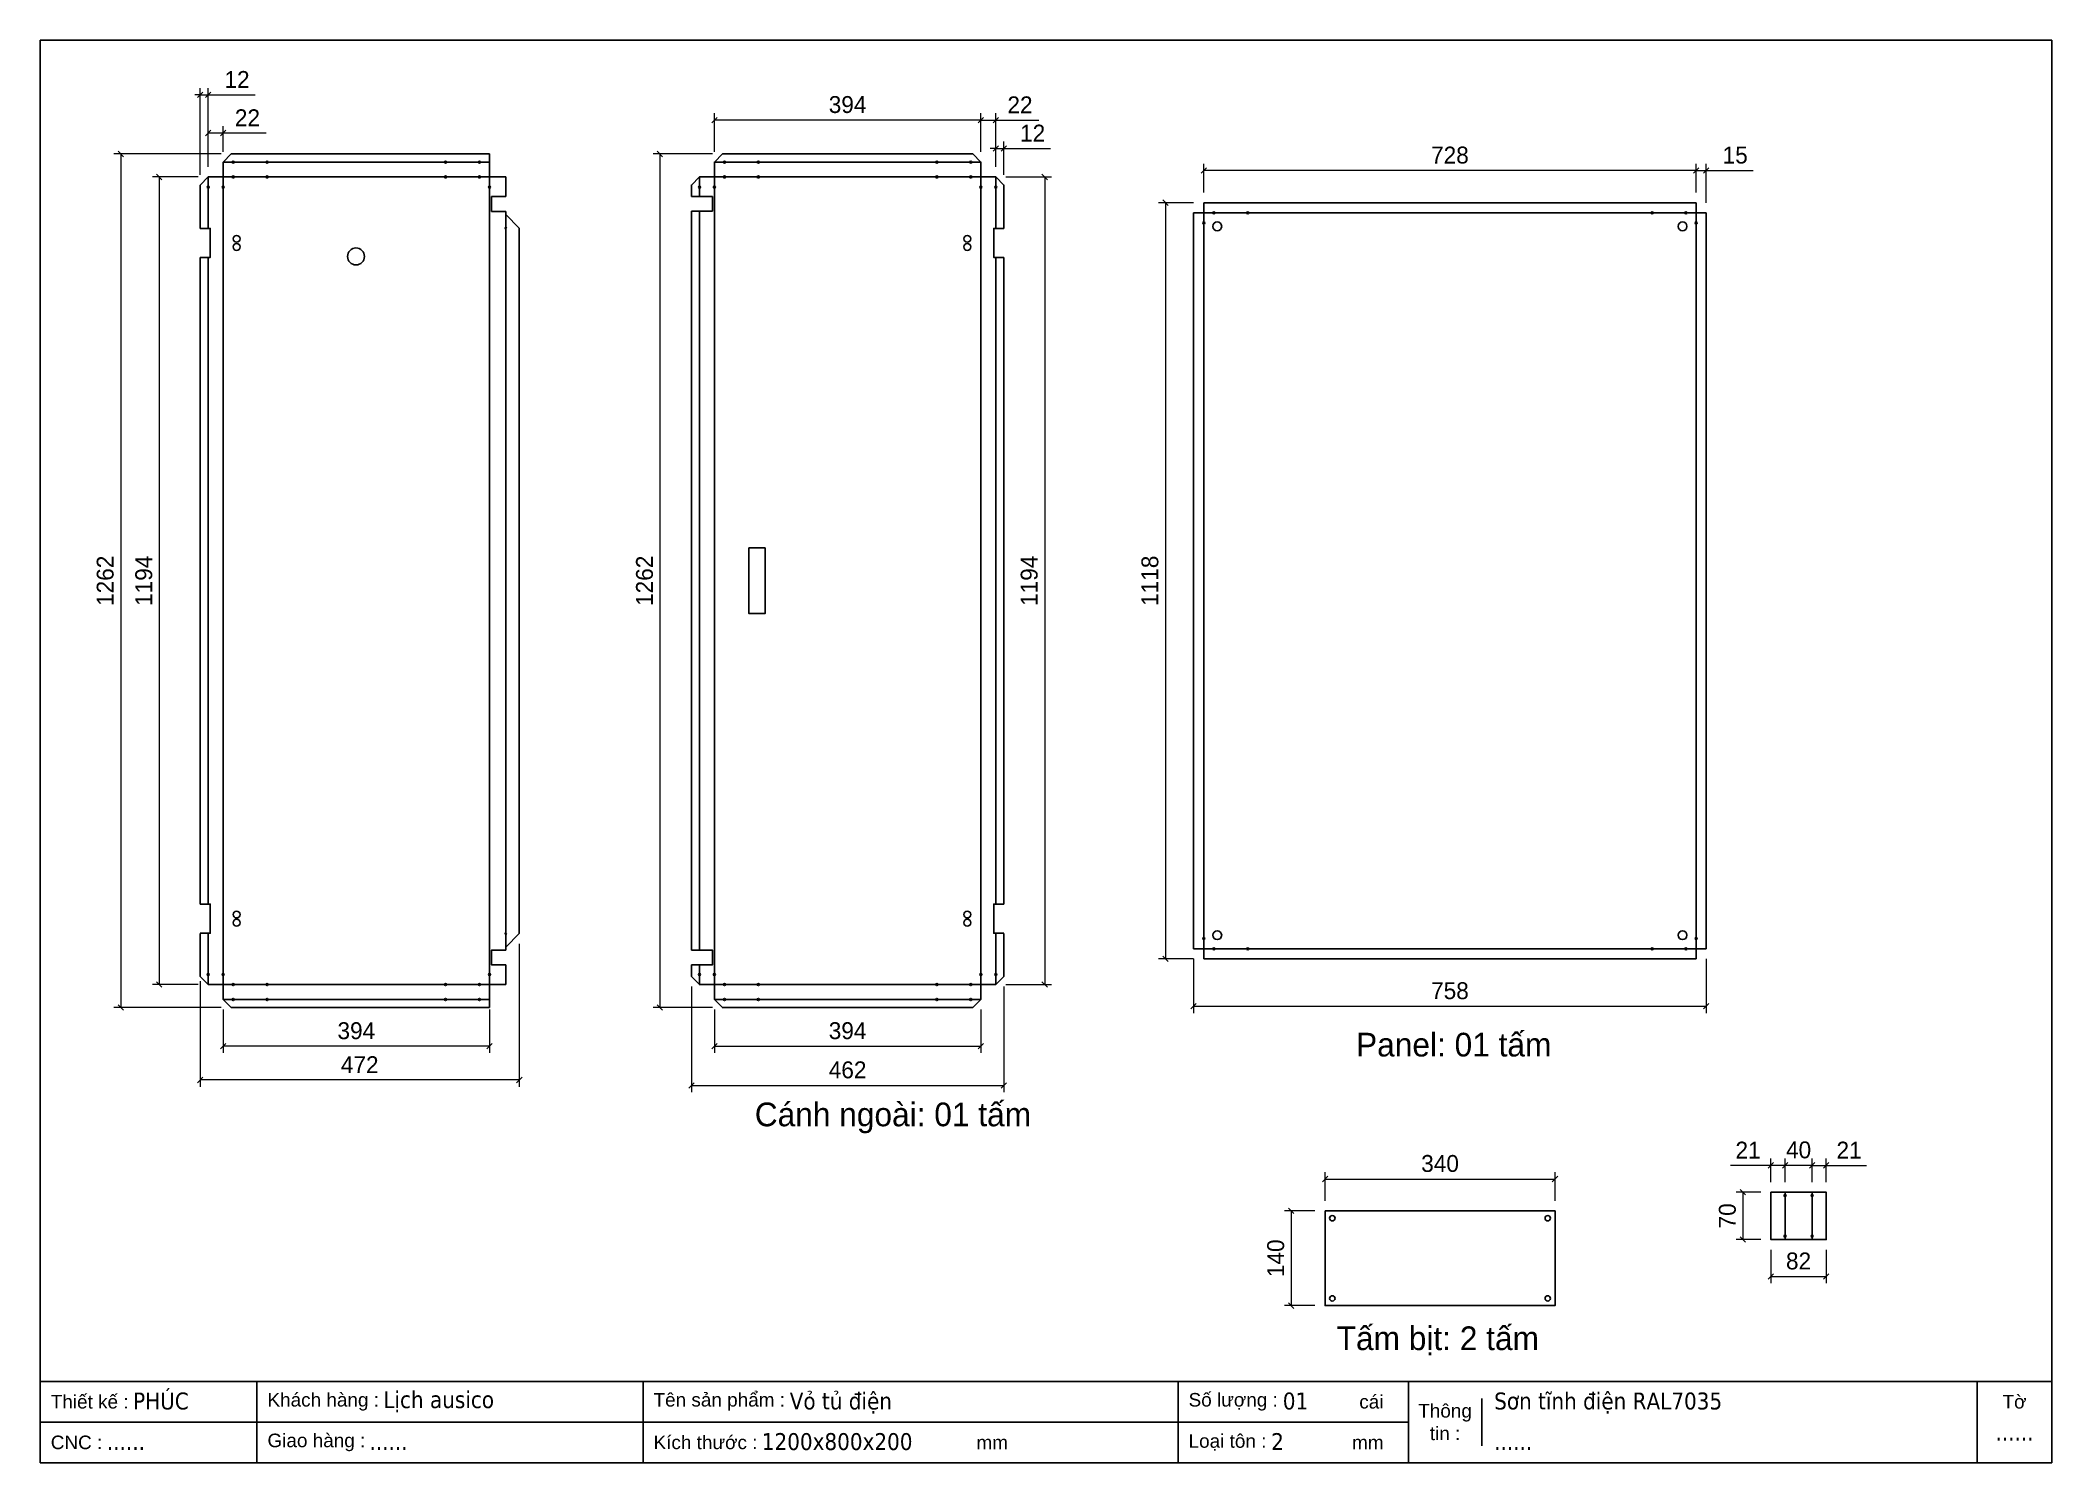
# Model space of a CAD drawing. Header units: millimetres. Extents: x 0 to 2974, y 0 to 2103.
import ezdxf
from ezdxf.enums import TextEntityAlignment as Align

# ---------------------------------------------------------------- set-up
doc = ezdxf.new("R2010")
doc.units = ezdxf.units.MM
doc.layers.add('CNC', color=7, linetype='Continuous')
doc.layers.add('DIM', color=253, linetype='Continuous')
doc.styles.add('Arial', font='arial.ttf')
doc.styles.add('Tahoma (Input Text)', font='tahoma.ttf')
doc.dimstyles.new('Dim-25', dxfattribs={"dimtxt": 25, "dimasz": 8, "dimexe": 10, "dimexo": 15, "dimgap": 10, "dimtad": 1, "dimdec": 0, "dimtxsty": 'Standard', "dimblk": 'OBLIQUE', "dimcen": 10, "dimclrd": 5, "dimclre": 5, "dimclrt": 3, "dimazin": 3, "dimtfac": 1, "dimtdec": 0, "dimtmove": 0, "dimatfit": 3, "dimldrblk": 'OBLIQUE', "dimlwd": 9, "dimlwe": 9})

# ---------------------------------------------------------------- blocks, each defined once
blk = doc.blocks.new('f3daunguoc')
at = {"layer": 'CNC', "color": 2, "lineweight": -3}
blk.add_circle((0, 0), 1.5, dxfattribs=at)
blk = doc.blocks.new('*D1')
at = {"color": 0, "linetype": 'ByBlock', "lineweight": -2}
for p, q in [((274.4, 619.8), (266.4, 611.8)), ((660.4, 611.8), (668.4, 619.8))]:
    blk.add_line(p, q, dxfattribs=at)
at = {"layer": 'Defpoints', "color": 0, "transparency": 16777216}
for p in [(270.4, 684.9), (664.4, 684.9), (270.4, 615.8)]:
    blk.add_point(p, dxfattribs=at)
at = {"layer": 'DIM', "color": 5, "lineweight": 9, "transparency": 16777216}
for p, q in [((270.4, 669.9), (270.4, 605.8)), ((664.4, 669.9), (664.4, 605.8)), ((664.4, 615.8), (270.4, 615.8))]:
    blk.add_line(p, q, dxfattribs=at)
at = {"layer": 'DIM', "color": 3, "transparency": 16777216, "insert": (467.4, 638.6), "char_height": 25, "attachment_point": 5}
blk.add_mtext('394', dxfattribs=at)
blk = doc.blocks.new('_Oblique')
at = {"color": 0, "linetype": 'ByBlock', "lineweight": -2}
blk.add_line((-0.5, -0.5), (0.5, 0.5), dxfattribs=at)
blk = doc.blocks.new('*D2')
at = {"color": 0, "linetype": 'ByBlock', "lineweight": -2}
for p, q in [((240.4, 569.9), (232.4, 561.9)), ((704.4, 561.9), (712.4, 569.9))]:
    blk.add_line(p, q, dxfattribs=at)
at = {"layer": 'Defpoints', "color": 0, "transparency": 16777216}
for p in [(708.4, 782.4), (236.4, 726.9), (236.4, 565.9)]:
    blk.add_point(p, dxfattribs=at)
at = {"layer": 'DIM', "color": 5, "lineweight": 9, "transparency": 16777216}
for p, q in [((708.4, 767.4), (708.4, 555.9)), ((236.4, 711.9), (236.4, 555.9)), ((708.4, 565.9), (236.4, 565.9))]:
    blk.add_line(p, q, dxfattribs=at)
at = {"layer": 'DIM', "color": 3, "transparency": 16777216, "insert": (472.4, 588.5), "char_height": 25, "attachment_point": 5}
blk.add_mtext('472', dxfattribs=at)
blk = doc.blocks.new('*D3')
at = {"color": 0, "linetype": 'ByBlock', "lineweight": -2}
for p, q in [((179.9, 1896.9), (171.9, 1904.9)), ((171.9, 710.9), (179.9, 702.9))]:
    blk.add_line(p, q, dxfattribs=at)
at = {"layer": 'Defpoints', "color": 0, "transparency": 16777216}
for p in [(248.4, 1900.9), (175.9, 706.9), (248.4, 706.9)]:
    blk.add_point(p, dxfattribs=at)
at = {"layer": 'DIM', "color": 5, "lineweight": 9, "transparency": 16777216}
for p, q in [((233.4, 1900.9), (165.9, 1900.9)), ((175.9, 1900.9), (175.9, 706.9)), ((233.4, 706.9), (165.9, 706.9))]:
    blk.add_line(p, q, dxfattribs=at)
at = {"layer": 'DIM', "color": 3, "transparency": 16777216, "insert": (153.2, 1303.9), "char_height": 25, "attachment_point": 5, "rotation": 90}
blk.add_mtext('1194', dxfattribs=at)
blk = doc.blocks.new('*D4')
at = {"color": 0, "linetype": 'ByBlock', "lineweight": -2}
for p, q in [((123, 1930.9), (115, 1938.9)), ((115, 676.9), (123, 668.9))]:
    blk.add_line(p, q, dxfattribs=at)
at = {"layer": 'Defpoints', "color": 0, "transparency": 16777216}
for p in [(282.4, 1934.9), (119, 672.9), (282.4, 672.9)]:
    blk.add_point(p, dxfattribs=at)
at = {"layer": 'DIM', "color": 5, "lineweight": 9, "transparency": 16777216}
for p, q in [((267.4, 1934.9), (109, 1934.9)), ((119, 1934.9), (119, 672.9)), ((267.4, 672.9), (109, 672.9))]:
    blk.add_line(p, q, dxfattribs=at)
at = {"layer": 'DIM', "color": 3, "transparency": 16777216, "insert": (96.2, 1303.9), "char_height": 25, "attachment_point": 5, "rotation": 90}
blk.add_mtext('1262', dxfattribs=at)
blk = doc.blocks.new('*D5')
at = {"color": 0, "linetype": 'ByBlock', "lineweight": -2}
for p, q in [((252.4, 1969.9), (244.4, 1961.9)), ((266.4, 1961.9), (274.4, 1969.9))]:
    blk.add_line(p, q, dxfattribs=at)
at = {"layer": 'Defpoints', "color": 0, "transparency": 16777216}
for p in [(270.4, 1965.9), (270.4, 1922.9), (248.4, 1900.9)]:
    blk.add_point(p, dxfattribs=at)
at = {"layer": 'DIM', "color": 5, "lineweight": 9, "transparency": 16777216}
for p, q in [((248.4, 1915.9), (248.4, 1975.9)), ((248.4, 1965.9), (270.4, 1965.9)), ((270.4, 1937.9), (270.4, 1975.9)), ((270.4, 1965.9), (334.3, 1965.9))]:
    blk.add_line(p, q, dxfattribs=at)
at = {"layer": 'DIM', "color": 3, "transparency": 16777216, "insert": (306.4, 1988.4), "char_height": 25, "attachment_point": 5}
blk.add_mtext('22', dxfattribs=at)
blk = doc.blocks.new('*D6')
at = {"color": 0, "linetype": 'ByBlock', "lineweight": -2}
for p, q in [((232.4, 2018.4), (240.4, 2026.4)), ((252.4, 2026.4), (244.4, 2018.4))]:
    blk.add_line(p, q, dxfattribs=at)
at = {"layer": 'Defpoints', "color": 0, "transparency": 16777216}
for p in [(248.4, 2022.4), (236.4, 1888.9), (248.4, 1900.9)]:
    blk.add_point(p, dxfattribs=at)
at = {"layer": 'DIM', "color": 5, "lineweight": 9, "transparency": 16777216}
for p, q in [((236.4, 1903.9), (236.4, 2032.4)), ((248.4, 1915.9), (248.4, 2032.4)), ((236.4, 2022.4), (228.4, 2022.4)), ((236.4, 2022.4), (248.4, 2022.4)), ((248.4, 2022.4), (317.6, 2022.4))]:
    blk.add_line(p, q, dxfattribs=at)
at = {"layer": 'DIM', "color": 3, "transparency": 16777216, "insert": (291, 2045), "char_height": 25, "attachment_point": 5}
blk.add_mtext('12', dxfattribs=at)
blk = doc.blocks.new('*D7')
at = {"color": 0, "linetype": 'ByBlock', "lineweight": -2}
for p, q in [((2623.9, 443.7), (2615.9, 435.7)), ((2636.9, 435.7), (2644.9, 443.7))]:
    blk.add_line(p, q, dxfattribs=at)
at = {"layer": 'Defpoints', "color": 0, "transparency": 16777216}
for p in [(2640.9, 439.7), (2619.9, 400), (2640.9, 400)]:
    blk.add_point(p, dxfattribs=at)
at = {"layer": 'DIM', "color": 5, "lineweight": 9, "transparency": 16777216}
for p, q in [((2619.9, 415), (2619.9, 449.7)), ((2640.9, 415), (2640.9, 449.7)), ((2619.9, 439.7), (2640.9, 439.7)), ((2640.9, 439.7), (2700.3, 439.7))]:
    blk.add_line(p, q, dxfattribs=at)
at = {"layer": 'DIM', "color": 3, "transparency": 16777216, "insert": (2674.6, 462.2), "char_height": 25, "attachment_point": 5}
blk.add_mtext('21', dxfattribs=at)
blk = doc.blocks.new('*D8')
at = {"color": 0, "linetype": 'ByBlock', "lineweight": -2}
for p, q in [((2583.9, 443.7), (2575.9, 435.7)), ((2615.9, 435.7), (2623.9, 443.7))]:
    blk.add_line(p, q, dxfattribs=at)
at = {"layer": 'Defpoints', "color": 0, "transparency": 16777216}
for p in [(2579.9, 439.7), (2579.9, 400), (2619.9, 400)]:
    blk.add_point(p, dxfattribs=at)
at = {"layer": 'DIM', "color": 5, "lineweight": 9, "transparency": 16777216}
for p, q in [((2579.9, 415), (2579.9, 449.7)), ((2619.9, 415), (2619.9, 449.7)), ((2619.9, 439.7), (2579.9, 439.7))]:
    blk.add_line(p, q, dxfattribs=at)
at = {"layer": 'DIM', "color": 3, "transparency": 16777216, "insert": (2599.9, 462.4), "char_height": 25, "attachment_point": 5}
blk.add_mtext('40', dxfattribs=at)
blk = doc.blocks.new('*D9')
at = {"color": 0, "linetype": 'ByBlock', "lineweight": -2}
for p, q in [((2562.9, 443.7), (2554.9, 435.7)), ((2575.9, 435.7), (2583.9, 443.7))]:
    blk.add_line(p, q, dxfattribs=at)
at = {"layer": 'Defpoints', "color": 0, "transparency": 16777216}
for p in [(2558.9, 439.7), (2558.9, 400), (2579.9, 400)]:
    blk.add_point(p, dxfattribs=at)
at = {"layer": 'DIM', "color": 5, "lineweight": 9, "transparency": 16777216}
for p, q in [((2558.9, 415), (2558.9, 449.7)), ((2579.9, 415), (2579.9, 449.7)), ((2558.9, 439.7), (2499.4, 439.7)), ((2579.9, 439.7), (2558.9, 439.7))]:
    blk.add_line(p, q, dxfattribs=at)
at = {"layer": 'DIM', "color": 3, "transparency": 16777216, "insert": (2525.2, 462.2), "char_height": 25, "attachment_point": 5}
blk.add_mtext('21', dxfattribs=at)
blk = doc.blocks.new('*D10')
at = {"color": 0, "linetype": 'ByBlock', "lineweight": -2}
for p, q in [((2521.5, 396), (2513.5, 404)), ((2513.5, 334), (2521.5, 326))]:
    blk.add_line(p, q, dxfattribs=at)
at = {"layer": 'Defpoints', "color": 0, "transparency": 16777216}
for p in [(2558.9, 400), (2517.5, 330), (2558.9, 330)]:
    blk.add_point(p, dxfattribs=at)
at = {"layer": 'DIM', "color": 5, "lineweight": 9, "transparency": 16777216}
for p, q in [((2543.9, 400), (2507.5, 400)), ((2517.5, 400), (2517.5, 330)), ((2543.9, 330), (2507.5, 330))]:
    blk.add_line(p, q, dxfattribs=at)
at = {"layer": 'DIM', "color": 3, "transparency": 16777216, "insert": (2494.7, 365), "char_height": 25, "attachment_point": 5, "rotation": 90}
blk.add_mtext('70', dxfattribs=at)
blk = doc.blocks.new('*D11')
at = {"color": 0, "linetype": 'ByBlock', "lineweight": -2}
for p, q in [((2562.9, 279.4), (2554.9, 271.4)), ((2636.9, 271.4), (2644.9, 279.4))]:
    blk.add_line(p, q, dxfattribs=at)
at = {"layer": 'Defpoints', "color": 0, "transparency": 16777216}
for p in [(2558.9, 330), (2640.9, 330), (2640.9, 275.4)]:
    blk.add_point(p, dxfattribs=at)
at = {"layer": 'DIM', "color": 5, "lineweight": 9, "transparency": 16777216}
for p, q in [((2558.9, 315), (2558.9, 265.4)), ((2640.9, 315), (2640.9, 265.4)), ((2558.9, 275.4), (2640.9, 275.4))]:
    blk.add_line(p, q, dxfattribs=at)
at = {"layer": 'DIM', "color": 3, "transparency": 16777216, "insert": (2599.9, 298.2), "char_height": 25, "attachment_point": 5}
blk.add_mtext('82', dxfattribs=at)
blk = doc.blocks.new('*D12')
at = {"color": 0, "linetype": 'ByBlock', "lineweight": -2}
for p, q in [((1000.8, 619.8), (992.8, 611.8)), ((1386.8, 611.8), (1394.8, 619.8))]:
    blk.add_line(p, q, dxfattribs=at)
at = {"layer": 'Defpoints', "color": 0, "transparency": 16777216}
for p in [(996.8, 684.9), (1390.8, 684.9), (1390.8, 615.8)]:
    blk.add_point(p, dxfattribs=at)
at = {"layer": 'DIM', "color": 5, "lineweight": 9, "transparency": 16777216}
for p, q in [((996.8, 669.9), (996.8, 605.8)), ((1390.8, 669.9), (1390.8, 605.8)), ((996.8, 615.8), (1390.8, 615.8))]:
    blk.add_line(p, q, dxfattribs=at)
at = {"layer": 'DIM', "color": 3, "transparency": 16777216, "insert": (1193.8, 638.6), "char_height": 25, "attachment_point": 5}
blk.add_mtext('394', dxfattribs=at)
blk = doc.blocks.new('*D13')
at = {"color": 0, "linetype": 'ByBlock', "lineweight": -2}
for p, q in [((966.8, 561.9), (958.8, 553.9)), ((1420.8, 553.9), (1428.8, 561.9))]:
    blk.add_line(p, q, dxfattribs=at)
at = {"layer": 'Defpoints', "color": 0, "transparency": 16777216}
for p in [(962.8, 718.9), (1424.8, 718.9), (1424.8, 557.9)]:
    blk.add_point(p, dxfattribs=at)
at = {"layer": 'DIM', "color": 5, "lineweight": 9, "transparency": 16777216}
for p, q in [((962.8, 703.9), (962.8, 547.9)), ((1424.8, 703.9), (1424.8, 547.9)), ((962.8, 557.9), (1424.8, 557.9))]:
    blk.add_line(p, q, dxfattribs=at)
at = {"layer": 'DIM', "color": 3, "transparency": 16777216, "insert": (1193.8, 580.7), "char_height": 25, "attachment_point": 5}
blk.add_mtext('462', dxfattribs=at)
blk = doc.blocks.new('*D14')
at = {"color": 0, "linetype": 'ByBlock', "lineweight": -2}
for p, q in [((1489.2, 1896.9), (1481.2, 1904.9)), ((1481.2, 710.9), (1489.2, 702.9))]:
    blk.add_line(p, q, dxfattribs=at)
at = {"layer": 'Defpoints', "color": 0, "transparency": 16777216}
for p in [(1412.8, 1900.9), (1412.8, 706.9), (1485.2, 706.9)]:
    blk.add_point(p, dxfattribs=at)
at = {"layer": 'DIM', "color": 5, "lineweight": 9, "transparency": 16777216}
for p, q in [((1427.8, 1900.9), (1495.2, 1900.9)), ((1485.2, 1900.9), (1485.2, 706.9)), ((1427.8, 706.9), (1495.2, 706.9))]:
    blk.add_line(p, q, dxfattribs=at)
at = {"layer": 'DIM', "color": 3, "transparency": 16777216, "insert": (1462.4, 1303.9), "char_height": 25, "attachment_point": 5, "rotation": 90}
blk.add_mtext('1194', dxfattribs=at)
blk = doc.blocks.new('*D15')
at = {"color": 0, "linetype": 'ByBlock', "lineweight": -2}
for p, q in [((1408.8, 1939.1), (1416.8, 1947.1)), ((1428.8, 1947.1), (1420.8, 1939.1))]:
    blk.add_line(p, q, dxfattribs=at)
at = {"layer": 'Defpoints', "color": 0, "ltscale": 3, "transparency": 16777216}
for p in [(1424.8, 1943.1), (1412.8, 1900.9), (1424.8, 1888.9)]:
    blk.add_point(p, dxfattribs=at)
at = {"layer": 'DIM', "color": 5, "lineweight": 9, "ltscale": 3, "transparency": 16777216}
for p, q in [((1412.8, 1943.1), (1404.8, 1943.1)), ((1412.8, 1915.9), (1412.8, 1953.1)), ((1412.8, 1943.1), (1424.8, 1943.1)), ((1424.8, 1903.9), (1424.8, 1953.1)), ((1424.8, 1943.1), (1494, 1943.1))]:
    blk.add_line(p, q, dxfattribs=at)
at = {"layer": 'DIM', "color": 3, "ltscale": 3, "transparency": 16777216, "insert": (1467.4, 1965.7), "char_height": 25, "attachment_point": 5}
blk.add_mtext('12', dxfattribs=at)
blk = doc.blocks.new('*D16')
at = {"color": 0, "linetype": 'ByBlock', "lineweight": -2}
for p, q in [((1394.8, 1989), (1386.8, 1981)), ((1408.8, 1981), (1416.8, 1989))]:
    blk.add_line(p, q, dxfattribs=at)
at = {"layer": 'Defpoints', "color": 0, "ltscale": 3, "transparency": 16777216}
for p in [(1412.8, 1985), (1390.8, 1922.9), (1412.8, 1900.9)]:
    blk.add_point(p, dxfattribs=at)
at = {"layer": 'DIM', "color": 5, "lineweight": 9, "ltscale": 3, "transparency": 16777216}
for p, q in [((1390.8, 1937.9), (1390.8, 1995)), ((1412.8, 1915.9), (1412.8, 1995)), ((1390.8, 1985), (1412.8, 1985)), ((1412.8, 1985), (1476.7, 1985))]:
    blk.add_line(p, q, dxfattribs=at)
at = {"layer": 'DIM', "color": 3, "ltscale": 3, "transparency": 16777216, "insert": (1448.7, 2007.5), "char_height": 25, "attachment_point": 5}
blk.add_mtext('22', dxfattribs=at)
blk = doc.blocks.new('*D17')
at = {"color": 0, "linetype": 'ByBlock', "lineweight": -2}
for p, q in [((1000.8, 1989), (992.8, 1981)), ((1386.8, 1981), (1394.8, 1989))]:
    blk.add_line(p, q, dxfattribs=at)
at = {"layer": 'Defpoints', "color": 0, "ltscale": 3, "transparency": 16777216}
for p in [(996.8, 1985), (996.8, 1922.9), (1390.8, 1922.9)]:
    blk.add_point(p, dxfattribs=at)
at = {"layer": 'DIM', "color": 5, "lineweight": 9, "ltscale": 3, "transparency": 16777216}
for p, q in [((996.8, 1937.9), (996.8, 1995)), ((1390.8, 1937.9), (1390.8, 1995)), ((1390.8, 1985), (996.8, 1985))]:
    blk.add_line(p, q, dxfattribs=at)
at = {"layer": 'DIM', "color": 3, "ltscale": 3, "transparency": 16777216, "insert": (1193.8, 2007.8), "char_height": 25, "attachment_point": 5}
blk.add_mtext('394', dxfattribs=at)
blk = doc.blocks.new('*D18')
at = {"color": 0, "linetype": 'ByBlock', "lineweight": -2}
for p, q in [((920.3, 1930.9), (912.3, 1938.9)), ((912.3, 676.9), (920.3, 668.9))]:
    blk.add_line(p, q, dxfattribs=at)
at = {"layer": 'Defpoints', "color": 0, "ltscale": 3, "transparency": 16777216}
for p in [(1008.8, 1934.9), (916.3, 672.9), (1008.8, 672.9)]:
    blk.add_point(p, dxfattribs=at)
at = {"layer": 'DIM', "color": 5, "lineweight": 9, "ltscale": 3, "transparency": 16777216}
for p, q in [((993.8, 1934.9), (906.3, 1934.9)), ((916.3, 1934.9), (916.3, 672.9)), ((993.8, 672.9), (906.3, 672.9))]:
    blk.add_line(p, q, dxfattribs=at)
at = {"layer": 'DIM', "color": 3, "ltscale": 3, "transparency": 16777216, "insert": (893.6, 1303.9), "char_height": 25, "attachment_point": 5, "rotation": 90}
blk.add_mtext('1262', dxfattribs=at)
blk = doc.blocks.new('*D19')
at = {"color": 0, "linetype": 'ByBlock', "lineweight": -2}
for p, q in [((1903.8, 423.5), (1895.8, 415.5)), ((2235.8, 415.5), (2243.8, 423.5))]:
    blk.add_line(p, q, dxfattribs=at)
at = {"layer": 'Defpoints', "color": 0, "ltscale": 3, "transparency": 16777216}
for p in [(2239.8, 419.5), (1899.8, 372.3), (2239.8, 372.3)]:
    blk.add_point(p, dxfattribs=at)
at = {"layer": 'DIM', "color": 5, "lineweight": 9, "ltscale": 3, "transparency": 16777216}
for p, q in [((1899.8, 387.3), (1899.8, 429.5)), ((1899.8, 419.5), (2239.8, 419.5)), ((2239.8, 387.3), (2239.8, 429.5))]:
    blk.add_line(p, q, dxfattribs=at)
at = {"layer": 'DIM', "color": 3, "ltscale": 3, "transparency": 16777216, "insert": (2069.8, 442.3), "char_height": 25, "attachment_point": 5}
blk.add_mtext('340', dxfattribs=at)
blk = doc.blocks.new('*D20')
at = {"color": 0, "linetype": 'ByBlock', "lineweight": -2}
for p, q in [((1853.7, 368.3), (1845.7, 376.3)), ((1845.7, 236.3), (1853.7, 228.3))]:
    blk.add_line(p, q, dxfattribs=at)
at = {"layer": 'Defpoints', "color": 0, "ltscale": 3, "transparency": 16777216}
for p in [(1899.8, 372.3), (1849.7, 232.3), (1899.8, 232.3)]:
    blk.add_point(p, dxfattribs=at)
at = {"layer": 'DIM', "color": 5, "lineweight": 9, "ltscale": 3, "transparency": 16777216}
for p, q in [((1884.8, 372.3), (1839.7, 372.3)), ((1849.7, 372.3), (1849.7, 232.3)), ((1884.8, 232.3), (1839.7, 232.3))]:
    blk.add_line(p, q, dxfattribs=at)
at = {"layer": 'DIM', "color": 3, "ltscale": 3, "transparency": 16777216, "insert": (1826.9, 302.3), "char_height": 25, "attachment_point": 5, "rotation": 90}
blk.add_mtext('140', dxfattribs=at)
blk = doc.blocks.new('khungtenAsean2')
at = {"color": 7}
for p, q in [((2970, -1980), (0, -1980)), ((320, -1980), (320, -2100)), ((890, -1980), (890, -2100)), ((1680, -1980), (1680, -2100)), ((2020, -1980), (2020, -2100)), ((2860, -1980), (2860, -2100)), ((2128.3, -2005), (2128.3, -2075)), ((2020, -2040), (0, -2040))]:
    blk.add_line(p, q, dxfattribs=at)
blk.add_lwpolyline([(0, 0), (2970, 0), (2970, -2100), (0, -2100)], close=True, dxfattribs=at)
at = {"color": 2, "char_height": 20, "style": 'Arial'}
for s, insert, width, attachment_point in [('  Thiết kế :', (0, -2010), 917.634, 4), ('  Khách hàng :', (320, -2010), 917.634, 4), ('  Tên sản phẩm :', (890, -2010), 917.634, 4), ('  Số lượng :', (1680, -2010), 917.634, 4), ('cái', (1947.6, -2010), 917.634, 4), ('Thông\\Ptin :', (2074.2, -2040), 108.311, 5), ('Tờ', (2915, -2010), 110, 5), ('  CNC :', (0, -2070), 917.634, 4), ('  Giao hàng :', (320, -2070), 917.634, 4), ('  Kích thước :', (890, -2070), 917.634, 4), ('mm', (1382.3, -2070), 917.634, 4), ('  Loại tôn :', (1680, -2070), 917.634, 4), ('mm', (1936.9, -2070), 917.634, 4)]:
    blk.add_mtext(s, dxfattribs=dict(at, insert=insert, width=width, attachment_point=attachment_point))
at = {"color": 1, "style": 'Tahoma (Input Text)', "flags": 8}
for tag, p in [('#01', (137.1, -2021.3)), ('#03', (506.6, -2019.3)), ('#05', (1106.6, -2021.3)), ('#07', (1834.7, -2021.3)), ('#09', (2146.7, -2021.3)), ('#02', (98.5, -2081.3)), ('#04', (486.1, -2081.3)), ('#06', (1065.3, -2081.3)), ('#08', (1817.4, -2081.3)), ('#10', (2146.7, -2081.3))]:
    blk.add_attdef(tag, p, '', height=25, dxfattribs=at)
blk.add_attdef('#11', text='', height=25, dxfattribs=at).set_placement((2915, -2067.3), align=Align.CENTER)
blk = doc.blocks.new('*D21')
at = {"color": 0, "linetype": 'ByBlock', "lineweight": -2}
for p, q in [((2444.4, 1906.3), (2452.4, 1914.3)), ((2467.4, 1914.3), (2459.4, 1906.3))]:
    blk.add_line(p, q, dxfattribs=at)
at = {"layer": 'Defpoints', "color": 0, "ltscale": 3, "transparency": 16777216}
for p in [(2463.4, 1910.3), (2448.4, 1862.9), (2463.4, 1847.9)]:
    blk.add_point(p, dxfattribs=at)
at = {"layer": 'DIM', "color": 5, "lineweight": 9, "ltscale": 3, "transparency": 16777216}
for p, q in [((2448.4, 1910.3), (2440.4, 1910.3)), ((2448.4, 1877.9), (2448.4, 1920.3)), ((2448.4, 1910.3), (2463.4, 1910.3)), ((2463.4, 1862.9), (2463.4, 1920.3)), ((2463.4, 1910.3), (2533, 1910.3))]:
    blk.add_line(p, q, dxfattribs=at)
at = {"layer": 'DIM', "color": 3, "ltscale": 3, "transparency": 16777216, "insert": (2506.2, 1933.1), "char_height": 25, "attachment_point": 5}
blk.add_mtext('15', dxfattribs=at)
blk = doc.blocks.new('*D22')
at = {"color": 0, "linetype": 'ByBlock', "lineweight": -2}
for p, q in [((1724.4, 1914.3), (1716.4, 1906.3)), ((2444.4, 1906.3), (2452.4, 1914.3))]:
    blk.add_line(p, q, dxfattribs=at)
at = {"layer": 'Defpoints', "color": 0, "ltscale": 3, "transparency": 16777216}
for p in [(1720.4, 1910.3), (1720.4, 1862.9), (2448.4, 1862.9)]:
    blk.add_point(p, dxfattribs=at)
at = {"layer": 'DIM', "color": 5, "lineweight": 9, "ltscale": 3, "transparency": 16777216}
for p, q in [((1720.4, 1877.9), (1720.4, 1920.3)), ((2448.4, 1910.3), (1720.4, 1910.3)), ((2448.4, 1877.9), (2448.4, 1920.3))]:
    blk.add_line(p, q, dxfattribs=at)
at = {"layer": 'DIM', "color": 3, "ltscale": 3, "transparency": 16777216, "insert": (2084.4, 1933.1), "char_height": 25, "attachment_point": 5}
blk.add_mtext('728', dxfattribs=at)
blk = doc.blocks.new('*D23')
at = {"color": 0, "linetype": 'ByBlock', "lineweight": -2}
for p, q in [((1667.7, 1858.9), (1659.7, 1866.9)), ((1659.7, 748.9), (1667.7, 740.9))]:
    blk.add_line(p, q, dxfattribs=at)
at = {"layer": 'Defpoints', "color": 0, "ltscale": 3, "transparency": 16777216}
for p in [(1720.4, 1862.9), (1663.7, 744.9), (1720.4, 744.9)]:
    blk.add_point(p, dxfattribs=at)
at = {"layer": 'DIM', "color": 5, "lineweight": 9, "ltscale": 3, "transparency": 16777216}
for p, q in [((1705.4, 1862.9), (1653.7, 1862.9)), ((1663.7, 1862.9), (1663.7, 744.9)), ((1705.4, 744.9), (1653.7, 744.9))]:
    blk.add_line(p, q, dxfattribs=at)
at = {"layer": 'DIM', "color": 3, "ltscale": 3, "transparency": 16777216, "insert": (1640.9, 1303.9), "char_height": 25, "attachment_point": 5, "rotation": 90}
blk.add_mtext('1118', dxfattribs=at)
blk = doc.blocks.new('*D24')
at = {"color": 0, "linetype": 'ByBlock', "lineweight": -2}
for p, q in [((1709.4, 678.9), (1701.4, 670.9)), ((2459.4, 670.9), (2467.4, 678.9))]:
    blk.add_line(p, q, dxfattribs=at)
at = {"layer": 'Defpoints', "color": 0, "ltscale": 3, "transparency": 16777216}
for p in [(1705.4, 759.9), (2463.4, 759.9), (2463.4, 674.9)]:
    blk.add_point(p, dxfattribs=at)
at = {"layer": 'DIM', "color": 5, "lineweight": 9, "ltscale": 3, "transparency": 16777216}
for p, q in [((1705.4, 744.9), (1705.4, 664.9)), ((2463.4, 744.9), (2463.4, 664.9)), ((1705.4, 674.9), (2463.4, 674.9))]:
    blk.add_line(p, q, dxfattribs=at)
at = {"layer": 'DIM', "color": 3, "ltscale": 3, "transparency": 16777216, "insert": (2084.4, 697.7), "char_height": 25, "attachment_point": 5}
blk.add_mtext('758', dxfattribs=at)

msp = doc.modelspace()

# ---------------------------------------------------------------- linework, layer by layer
at = {"color": 7}
for p, q in [((282.4, 1934.9), (270.4, 1922.9)), ((664.4, 1934.9), (282.4, 1934.9)), ((664.4, 1922.9), (664.4, 1934.9)), ((270.4, 1922.9), (270.4, 1900.9)), ((664.4, 1900.9), (664.4, 1922.9)), ((248.4, 1900.9), (236.4, 1888.9)), ((236.4, 1888.9), (236.4, 1824.9)), ((270.4, 1900.9), (248.4, 1900.9)), ((688.4, 1900.9), (664.4, 1900.9)), ((708.4, 1825.4), (688.4, 1845.4)), ((708.4, 782.4), (708.4, 1825.4)), ((236.4, 782.4), (236.4, 718.9)), ((688.4, 762.4), (708.4, 782.4)), ((236.4, 718.9), (248.4, 706.9)), ((248.4, 706.9), (270.4, 706.9)), ((270.4, 706.9), (270.4, 684.9)), ((270.4, 684.9), (282.4, 672.9)), ((664.4, 684.9), (664.4, 706.9)), ((664.4, 706.9), (688.4, 706.9)), ((664.4, 672.9), (664.4, 684.9)), ((282.4, 672.9), (664.4, 672.9)), ((2558.9, 400), (2558.9, 330)), ((2640.9, 400), (2640.9, 330))]:
    msp.add_line(p, q, dxfattribs=at)
for points in [[(962.8, 1871.9), (962.8, 1888.9), (974.8, 1900.9), (996.8, 1900.9), (996.8, 1922.9), (1008.8, 1934.9), (1378.8, 1934.9), (1390.8, 1922.9), (1390.8, 1900.9), (1412.8, 1900.9), (1424.8, 1888.9), (1424.8, 1824.9)], [(664.4, 1922.9), (270.4, 1922.9)], [(996.8, 1922.9), (1390.8, 1922.9)], [(248.4, 1900.9), (248.4, 1824.9)], [(688.4, 1871.9), (688.4, 1900.9)], [(974.8, 1871.9), (974.8, 1900.9)], [(1412.8, 1900.9), (1412.8, 1824.9)], [(688.4, 757.9), (688.4, 1849.9)], [(962.8, 757.9), (962.8, 1850.4)], [(974.8, 757.9), (974.8, 1850.4)], [(1705.4, 759.9), (1705.4, 1847.9)], [(1720.4, 1862.9), (2448.4, 1862.9)], [(2463.4, 1847.9), (2463.4, 759.9)], [(236.4, 1781.9), (236.4, 825.9)], [(248.4, 1781.9), (248.4, 825.9)], [(1412.8, 1781.9), (1412.8, 825.9)], [(1424.8, 1781.9), (1424.8, 825.9)], [(248.4, 782.9), (248.4, 706.9)], [(1424.8, 782.4), (1424.8, 718.9), (1412.8, 706.9), (1390.8, 706.9), (1390.8, 684.9), (1378.8, 672.9), (1008.8, 672.9), (996.8, 684.9), (996.8, 706.9), (974.8, 706.9), (962.8, 718.9), (962.8, 735.9)], [(1412.8, 782.9), (1412.8, 706.9)], [(2448.4, 744.9), (1720.4, 744.9)], [(688.4, 706.9), (688.4, 735.9)], [(974.8, 706.9), (974.8, 735.9)], [(270.4, 684.9), (664.4, 684.9)], [(1390.8, 684.9), (996.8, 684.9)]]:
    msp.add_lwpolyline(points, dxfattribs=at)
for points in [[(664.4, 1900.9), (270.4, 1900.9), (270.4, 706.9), (664.4, 706.9)], [(996.8, 1900.9), (1390.8, 1900.9), (1390.8, 706.9), (996.8, 706.9)], [(1720.4, 1847.9), (2448.4, 1847.9), (2448.4, 759.9), (1720.4, 759.9)], [(2558.9, 400), (2640.9, 400), (2640.9, 330), (2558.9, 330)], [(2579.9, 330), (2619.9, 330), (2619.9, 400), (2579.9, 400)]]:
    msp.add_lwpolyline(points, close=True, dxfattribs=at)
at = {"color": 2}
for points in [[(688.4, 1871.9), (667.4, 1871.9), (667.4, 1849.9), (688.4, 1849.9)], [(962.8, 1871.9), (993.8, 1871.9), (993.8, 1850.4), (962.8, 1850.4)], [(236.4, 1781.9), (251.4, 1781.9), (251.4, 1824.9), (236.4, 1824.9)], [(1424.8, 1781.9), (1409.8, 1781.9), (1409.8, 1824.9), (1424.8, 1824.9)], [(236.4, 825.9), (251.4, 825.9), (251.4, 782.9), (236.4, 782.9)], [(1424.8, 825.9), (1409.8, 825.9), (1409.8, 782.9), (1424.8, 782.9)], [(688.4, 735.9), (667.4, 735.9), (667.4, 757.9), (688.4, 757.9)], [(962.8, 735.9), (993.8, 735.9), (993.8, 757.9), (962.8, 757.9)], [(962.8, 735.9), (993.8, 735.9), (993.8, 757.9), (962.8, 757.9)]]:
    msp.add_lwpolyline(points, dxfattribs=at)
at = {"color": 2, "ltscale": 3}
for points in [[(1720.4, 1862.9), (1720.4, 1847.9), (1705.4, 1847.9)], [(2448.4, 1862.9), (2448.4, 1847.9), (2463.4, 1847.9)], [(1720.4, 744.9), (1720.4, 759.9), (1705.4, 759.9)], [(2448.4, 744.9), (2448.4, 759.9), (2463.4, 759.9)]]:
    msp.add_lwpolyline(points, dxfattribs=at)
at = {"color": 2, "linetype": 'Continuous'}
msp.add_lwpolyline([(1047.8, 1352.4), (1071.8, 1352.4), (1071.8, 1255.4), (1047.8, 1255.4)], close=True, dxfattribs=at)
at = {"color": 7, "ltscale": 3}
msp.add_lwpolyline([(1899.8, 372.3), (2239.8, 372.3), (2239.8, 232.3), (1899.8, 232.3)], close=True, dxfattribs=at)
at = {"color": 2}
for centre, radius in [((290.4, 1809.4), 5), ((688.4, 1825.4), 1), ((1370.8, 1809.4), 5), ((290.4, 1797.4), 5), ((466.9, 1783.4), 12.5), ((1370.8, 1797.4), 5), ((290.4, 810.4), 5), ((290.4, 798.4), 5), ((1370.8, 810.4), 5), ((1370.8, 798.4), 5), ((688.4, 782.4), 1)]:
    msp.add_circle(centre, radius, dxfattribs=at)
at = {"color": 2, "ltscale": 3}
for centre, radius in [((1740.4, 1827.9), 6.5), ((2428.4, 1827.9), 6.5), ((1740.4, 779.9), 6.5), ((2428.4, 779.9), 6.5), ((2579.9, 395), 1.5), ((2619.9, 395), 1.5), ((2579.9, 335), 1.5), ((2619.9, 335), 1.5)]:
    msp.add_circle(centre, radius, dxfattribs=at)
at = {"color": 7}
for centre in [(1910.5, 361.5), (2229, 361.5), (1910.5, 243), (2229, 243)]:
    msp.add_circle(centre, 4, dxfattribs=at)

# ---------------------------------------------------------------- block references
ref = msp.add_blockref('khungtenAsean2', (0, 2103), dxfattribs=dict(at, xscale=1.001444400008949, yscale=1.001444400008949, zscale=1.001444400008949))
ref.add_attrib('#11', '......', dxfattribs={"color": 1, "height": 25.04, "style": 'Tahoma (Input Text)'}).set_placement((2919.2, 32.7), align=Align.CENTER)
ref.add_attrib('#09', 'Sơn tĩnh điện RAL7035', (2149.8, 78.8), dxfattribs={"color": 1, "height": 25.036, "style": 'Tahoma (Input Text)'})
ref.add_attrib('#10', '......', (2149.8, 18.8), dxfattribs={"color": 1, "height": 25.04, "style": 'Tahoma (Input Text)'})
ref.add_attrib('#08', '2', (1820.1, 18.8), dxfattribs={"color": 1, "height": 25, "style": 'Tahoma (Input Text)'})
ref.add_attrib('#07', '01', (1837.3, 78.8), dxfattribs={"color": 1, "height": 25.04, "style": 'Tahoma (Input Text)'})
ref.add_attrib('#06', '1200x800x200', (1066.9, 18.8), dxfattribs={"color": 1, "height": 25.036, "style": 'Tahoma (Input Text)'})
ref.add_attrib('#05', 'Vỏ tủ điện', (1108.2, 78.8), dxfattribs={"color": 1, "height": 25.04, "style": 'Tahoma (Input Text)'})
ref.add_attrib('#04', '......', (486.8, 18.8), dxfattribs={"color": 1, "height": 25.04, "style": 'Tahoma (Input Text)'})
ref.add_attrib('#03', 'Lịch ausico', (507.3, 80.8), dxfattribs={"color": 1, "height": 25.036, "style": 'Tahoma (Input Text)'})
ref.add_attrib('#02', '......', (98.6, 18.8), dxfattribs={"color": 1, "height": 25.04, "style": 'Tahoma (Input Text)'})
ref.add_attrib('#01', 'PHÚC', (137.3, 78.8), dxfattribs={"color": 1, "height": 25.04, "style": 'Tahoma (Input Text)'})
at = {"lineweight": -3, "xscale": -1, "rotation": 180}
for p in [(285.4, 1922.9), (335.4, 1922.9), (1011.8, 1922.9), (1061.8, 1922.9), (248.4, 1885.9), (270.4, 1885.9), (285.4, 1900.9), (335.4, 1900.9), (974.8, 1885.9), (996.8, 1885.9), (1011.8, 1900.9), (1061.8, 1900.9), (1735.4, 1847.9), (1785.4, 1847.9), (1720.4, 1832.9)]:
    msp.add_blockref('f3daunguoc', p, dxfattribs=at)
at = {"lineweight": -3, "rotation": 180}
for p in [(599.4, 1922.9), (649.4, 1922.9), (1325.8, 1922.9), (1375.8, 1922.9), (599.4, 1900.9), (649.4, 1900.9), (664.4, 1885.9), (1325.8, 1900.9), (1375.8, 1900.9), (1390.8, 1885.9), (1412.8, 1885.9), (2383.4, 1847.9), (2433.4, 1847.9), (2448.4, 1832.9)]:
    msp.add_blockref('f3daunguoc', p, dxfattribs=at)
at = {"lineweight": -3}
for p in [(1720.4, 774.9), (1735.4, 759.9), (1785.4, 759.9), (248.4, 721.9), (270.4, 721.9), (974.8, 721.9), (996.8, 721.9), (285.4, 706.9), (285.4, 684.9), (335.4, 706.9), (335.4, 684.9), (1011.8, 706.9), (1011.8, 684.9), (1061.8, 706.9), (1061.8, 684.9)]:
    msp.add_blockref('f3daunguoc', p, dxfattribs=at)
at = {"lineweight": -3, "xscale": -1}
for p in [(2448.4, 774.9), (2383.4, 759.9), (2433.4, 759.9), (664.4, 721.9), (1390.8, 721.9), (1412.8, 721.9), (599.4, 706.9), (599.4, 684.9), (649.4, 706.9), (649.4, 684.9), (1325.8, 706.9), (1325.8, 684.9), (1375.8, 706.9), (1375.8, 684.9)]:
    msp.add_blockref('f3daunguoc', p, dxfattribs=at)

# ---------------------------------------------------------------- texts
at = {"color": 7, "char_height": 35, "width": 1122, "attachment_point": 5}
for s, insert in [('Panel: 01 tấm', (2090, 617.9)), ('Cánh ngoài: 01 tấm', (1260.8, 509.7)), ('Tấm bịt: 2 tấm', (2066.5, 180.2))]:
    msp.add_mtext(s, dxfattribs=dict(at, insert=insert))

# ---------------------------------------------------------------- dimensions: what is measured, and where the dimension line sits
at = {"layer": 'DIM', "color": 7}
for base, p1, p2, picture, middle in [((248.4, 2022.4), (236.4, 1888.9), (248.4, 1900.9), '*D6', (291, 2045)), ((270.4, 1965.9), (248.4, 1900.9), (270.4, 1922.9), '*D5', (306.4, 1988.4)), ((1424.8, 557.9), (962.8, 718.9), (1424.8, 718.9), '*D13', (1193.8, 580.7)), ((1390.8, 615.8), (996.8, 684.9), (1390.8, 684.9), '*D12', (1193.8, 638.6)), ((2558.9, 439.7), (2579.9, 400), (2558.9, 400), '*D9', (2525.2, 462.2)), ((2640.9, 439.7), (2619.9, 400), (2640.9, 400), '*D7', (2674.6, 462.2)), ((2640.9, 275.4), (2558.9, 330), (2640.9, 330), '*D11', (2599.9, 298.2))]:
    dim = msp.add_linear_dim(base=base, p1=p1, p2=p2, dimstyle='Dim-25', dxfattribs=at)
    dim.commit()
    dim.dimension.update_dxf_attribs({"geometry": picture, "text_midpoint": middle})
at = {"layer": 'DIM', "color": 2, "ltscale": 3}
for base, p1, p2, picture, middle in [((996.8, 1985), (1390.8, 1922.9), (996.8, 1922.9), '*D17', (1193.8, 2007.8)), ((1412.8, 1985), (1390.8, 1922.9), (1412.8, 1900.9), '*D16', (1448.7, 2007.5)), ((1424.8, 1943.1), (1412.8, 1900.9), (1424.8, 1888.9), '*D15', (1467.4, 1965.7)), ((1720.4, 1910.3), (2448.4, 1862.9), (1720.4, 1862.9), '*D22', (2084.4, 1933.1)), ((2463.4, 1910.3), (2448.4, 1862.9), (2463.4, 1847.9), '*D21', (2506.2, 1933.1)), ((2239.8, 419.5), (1899.8, 372.3), (2239.8, 372.3), '*D19', (2069.8, 442.3))]:
    dim = msp.add_linear_dim(base=base, p1=p1, p2=p2, dimstyle='Dim-25', dxfattribs=at)
    dim.commit()
    dim.dimension.update_dxf_attribs({"geometry": picture, "text_midpoint": middle})
at = {"layer": 'DIM', "color": 7}
for base, p1, p2, angle, picture, middle in [((119, 672.9), (282.4, 1934.9), (282.4, 672.9), 90, '*D4', (96.2, 1303.9)), ((175.9, 706.9), (248.4, 1900.9), (248.4, 706.9), 90, '*D3', (153.2, 1303.9)), ((1485.2, 706.9), (1412.8, 1900.9), (1412.8, 706.9), 90, '*D14', (1462.4, 1303.9)), ((236.4, 565.9), (708.4, 782.4), (236.4, 726.9), 180, '*D2', (472.4, 588.5)), ((270.4, 615.8), (664.4, 684.9), (270.4, 684.9), 180, '*D1', (467.4, 638.6)), ((2517.5, 330), (2558.9, 400), (2558.9, 330), 90, '*D10', (2494.7, 365))]:
    dim = msp.add_linear_dim(base=base, p1=p1, p2=p2, angle=angle, dimstyle='Dim-25', dxfattribs=at)
    dim.commit()
    dim.dimension.update_dxf_attribs({"geometry": picture, "text_midpoint": middle})
at = {"layer": 'DIM', "color": 2, "ltscale": 3}
for base, p1, p2, picture, middle in [((916.3, 672.9), (1008.8, 1934.9), (1008.8, 672.9), '*D18', (893.6, 1303.9)), ((1663.7, 744.9), (1720.4, 1862.9), (1720.4, 744.9), '*D23', (1640.9, 1303.9)), ((1849.7, 232.3), (1899.8, 372.3), (1899.8, 232.3), '*D20', (1826.9, 302.3))]:
    dim = msp.add_linear_dim(base=base, p1=p1, p2=p2, angle=90, dimstyle='Dim-25', dxfattribs=at)
    dim.commit()
    dim.dimension.update_dxf_attribs({"geometry": picture, "text_midpoint": middle})
dim = msp.add_linear_dim(base=(2463.4, 674.9), p1=(1705.4, 759.9), p2=(2463.4, 759.9), dimstyle='Dim-25', dxfattribs=at)
dim.commit()
dim.dimension.update_dxf_attribs({"geometry": '*D24', "text_midpoint": (2084.4, 674.9), "dimtype": 160})
at = {"layer": 'DIM', "color": 7}
dim = msp.add_linear_dim(base=(2579.9, 439.7), p1=(2619.9, 400), p2=(2579.9, 400), dimstyle='Dim-25', dxfattribs=at)
dim.commit()
dim.dimension.update_dxf_attribs({"geometry": '*D8', "text_midpoint": (2599.9, 439.7), "dimtype": 160})

doc.saveas('drawing.dxf')
